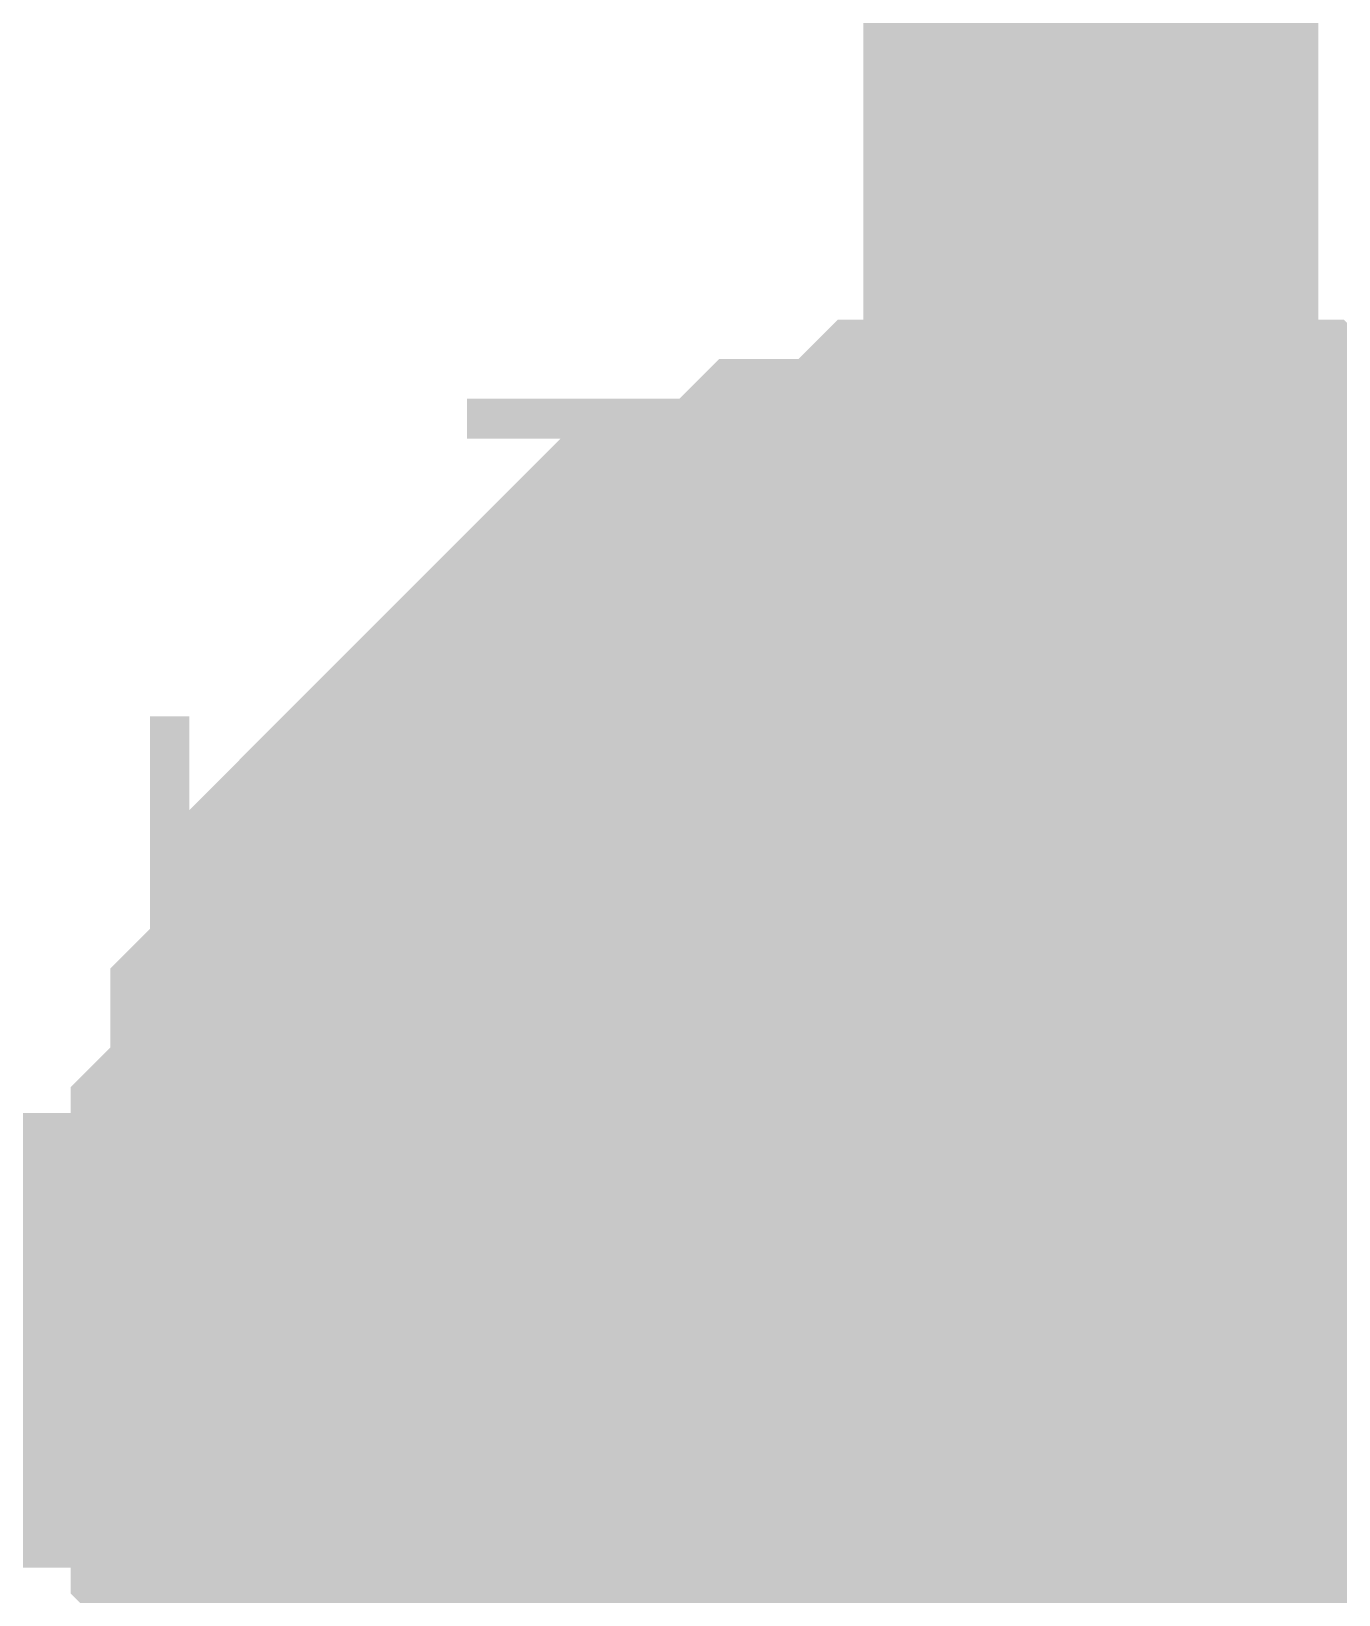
# Model space of a CAD drawing. Header units: inches. Extents: x 0 to 841, y 0 to 594.
# Drawn here: x 751.822 to 752.684, y 292.312 to 293.342 of the extents above; entities that cross this region are included whole.
import ezdxf

# ---------------------------------------------------------------- set-up
doc = ezdxf.new("R2010")
doc.units = ezdxf.units.IN
doc.layers.add('Sheet', color=255, linetype='Continuous')

msp = doc.modelspace()

# ---------------------------------------------------------------- linework, layer by layer
at = {"layer": 'Sheet'}
for points in [[(752.5204, 296.5819, 0.2997, 0.2997, 0), (752.5204, 292.4794, 0.2997, 0.2997, 0)], [(751.9978, 292.4794, 0.2997, 0.2997, 0), (751.9978, 292.5055, 0.2997, 0.2997, 0), (751.9978, 292.5317, 0.2997, 0.2997, 0), (751.9978, 292.5578, 0.2997, 0.2997, 0), (751.9978, 292.5839, 0.2997, 0.2997, 0), (752.024, 292.6101, 0.2997, 0.2997, 0), (752.024, 292.6362, 0.2997, 0.2997, 0), (752.024, 292.6623, 0.2997, 0.2997, 0), (752.0501, 292.6885, 0.2997, 0.2997, 0), (752.0501, 292.7146, 0.2997, 0.2997, 0), (752.0501, 292.7407, 0.2997, 0.2997, 0), (752.0762, 292.7407, 0.2997, 0.2997, 0), (752.0762, 292.7668, 0.2997, 0.2997, 0), (752.1023, 292.793, 0.2997, 0.2997, 0), (752.1285, 292.8191, 0.2997, 0.2997, 0), (752.1285, 292.8191, 0.2997, 0.2997, 0), (752.1546, 292.8452, 0.2997, 0.2997, 0), (752.1807, 292.8714, 0.2997, 0.2997, 0), (752.1807, 292.8714, 0.2997, 0.2997, 0), (752.2069, 292.8975, 0.2997, 0.2997, 0), (752.233, 292.9236, 0.2997, 0.2997, 0), (752.2591, 292.9236, 0.2997, 0.2997, 0), (752.2591, 292.9498, 0.2997, 0.2997, 0), (752.2853, 292.9498, 0.2997, 0.2997, 0), (752.3114, 292.9498, 0.2997, 0.2997, 0), (752.3375, 292.9759, 0.2997, 0.2997, 0), (752.3637, 292.9759, 0.2997, 0.2997, 0), (752.3898, 292.9759, 0.2997, 0.2997, 0), (752.4159, 293.002, 0.2997, 0.2997, 0), (752.4421, 293.002, 0.2997, 0.2997, 0), (752.4682, 293.002, 0.2997, 0.2997, 0), (752.4943, 293.002, 0.2997, 0.2997, 0), (752.5204, 293.002, 0.2997, 0.2997, 0)], [(751.9978, 292.4794, 0.2997, 0.2997, 0), (751.9978, 292.5055, 0.2997, 0.2997, 0), (751.9978, 292.5317, 0.2997, 0.2997, 0), (751.9978, 292.5578, 0.2997, 0.2997, 0), (751.9978, 292.5839, 0.2997, 0.2997, 0), (752.024, 292.6101, 0.2997, 0.2997, 0), (752.024, 292.6362, 0.2997, 0.2997, 0), (752.024, 292.6623, 0.2997, 0.2997, 0), (752.0501, 292.6885, 0.2997, 0.2997, 0), (752.0501, 292.7146, 0.2997, 0.2997, 0), (752.0501, 292.7407, 0.2997, 0.2997, 0), (752.0762, 292.7407, 0.2997, 0.2997, 0), (752.0762, 292.7668, 0.2997, 0.2997, 0), (752.1023, 292.793, 0.2997, 0.2997, 0), (752.1285, 292.8191, 0.2997, 0.2997, 0), (752.1285, 292.8191, 0.2997, 0.2997, 0), (752.1546, 292.8452, 0.2997, 0.2997, 0), (752.1807, 292.8714, 0.2997, 0.2997, 0), (752.1807, 292.8714, 0.2997, 0.2997, 0), (752.2069, 292.8975, 0.2997, 0.2997, 0), (752.233, 292.9236, 0.2997, 0.2997, 0), (752.2591, 292.9236, 0.2997, 0.2997, 0), (752.2591, 292.9498, 0.2997, 0.2997, 0), (752.2853, 292.9498, 0.2997, 0.2997, 0), (752.3114, 292.9498, 0.2997, 0.2997, 0), (752.3375, 292.9759, 0.2997, 0.2997, 0), (752.3637, 292.9759, 0.2997, 0.2997, 0), (752.3898, 292.9759, 0.2997, 0.2997, 0), (752.4159, 293.002, 0.2997, 0.2997, 0), (752.4421, 293.002, 0.2997, 0.2997, 0), (752.4682, 293.002, 0.2997, 0.2997, 0), (752.4943, 293.002, 0.2997, 0.2997, 0), (752.5204, 293.002, 0.2997, 0.2997, 0)], [(751.9978, 292.4794, 0.2997, 0.2997, 0), (751.9978, 292.5055, 0.2997, 0.2997, 0), (751.9978, 292.5317, 0.2997, 0.2997, 0), (751.9978, 292.5578, 0.2997, 0.2997, 0), (751.9978, 292.5839, 0.2997, 0.2997, 0), (752.024, 292.6101, 0.2997, 0.2997, 0), (752.024, 292.6362, 0.2997, 0.2997, 0), (752.024, 292.6623, 0.2997, 0.2997, 0), (752.0501, 292.6885, 0.2997, 0.2997, 0), (752.0501, 292.7146, 0.2997, 0.2997, 0), (752.0501, 292.7407, 0.2997, 0.2997, 0), (752.0762, 292.7407, 0.2997, 0.2997, 0), (752.0762, 292.7668, 0.2997, 0.2997, 0), (752.1023, 292.793, 0.2997, 0.2997, 0), (752.1285, 292.8191, 0.2997, 0.2997, 0), (752.1285, 292.8191, 0.2997, 0.2997, 0), (752.1546, 292.8452, 0.2997, 0.2997, 0), (752.1807, 292.8714, 0.2997, 0.2997, 0), (752.1807, 292.8714, 0.2997, 0.2997, 0), (752.2069, 292.8975, 0.2997, 0.2997, 0), (752.233, 292.9236, 0.2997, 0.2997, 0), (752.2591, 292.9236, 0.2997, 0.2997, 0), (752.2591, 292.9498, 0.2997, 0.2997, 0), (752.2853, 292.9498, 0.2997, 0.2997, 0), (752.3114, 292.9498, 0.2997, 0.2997, 0), (752.3375, 292.9759, 0.2997, 0.2997, 0), (752.3637, 292.9759, 0.2997, 0.2997, 0), (752.3898, 292.9759, 0.2997, 0.2997, 0), (752.4159, 293.002, 0.2997, 0.2997, 0), (752.4421, 293.002, 0.2997, 0.2997, 0), (752.4682, 293.002, 0.2997, 0.2997, 0), (752.4943, 293.002, 0.2997, 0.2997, 0), (752.5204, 293.002, 0.2997, 0.2997, 0)], [(751.9978, 292.4794, 0.2997, 0.2997, 0), (751.9978, 292.5055, 0.2997, 0.2997, 0), (751.9978, 292.5317, 0.2997, 0.2997, 0), (751.9978, 292.5578, 0.2997, 0.2997, 0), (751.9978, 292.5839, 0.2997, 0.2997, 0), (752.024, 292.6101, 0.2997, 0.2997, 0), (752.024, 292.6362, 0.2997, 0.2997, 0), (752.024, 292.6623, 0.2997, 0.2997, 0), (752.0501, 292.6885, 0.2997, 0.2997, 0), (752.0501, 292.7146, 0.2997, 0.2997, 0), (752.0501, 292.7407, 0.2997, 0.2997, 0), (752.0762, 292.7407, 0.2997, 0.2997, 0), (752.0762, 292.7668, 0.2997, 0.2997, 0), (752.1023, 292.793, 0.2997, 0.2997, 0), (752.1285, 292.8191, 0.2997, 0.2997, 0), (752.1285, 292.8191, 0.2997, 0.2997, 0), (752.1546, 292.8452, 0.2997, 0.2997, 0), (752.1807, 292.8714, 0.2997, 0.2997, 0), (752.1807, 292.8714, 0.2997, 0.2997, 0), (752.2069, 292.8975, 0.2997, 0.2997, 0), (752.233, 292.9236, 0.2997, 0.2997, 0), (752.2591, 292.9236, 0.2997, 0.2997, 0), (752.2591, 292.9498, 0.2997, 0.2997, 0), (752.2853, 292.9498, 0.2997, 0.2997, 0), (752.3114, 292.9498, 0.2997, 0.2997, 0), (752.3375, 292.9759, 0.2997, 0.2997, 0), (752.3637, 292.9759, 0.2997, 0.2997, 0), (752.3898, 292.9759, 0.2997, 0.2997, 0), (752.4159, 293.002, 0.2997, 0.2997, 0), (752.4421, 293.002, 0.2997, 0.2997, 0), (752.4682, 293.002, 0.2997, 0.2997, 0), (752.4943, 293.002, 0.2997, 0.2997, 0), (752.5204, 293.002, 0.2997, 0.2997, 0)], [(751.9978, 292.4794, 0.2997, 0.2997, 0), (751.9978, 292.5055, 0.2997, 0.2997, 0), (751.9978, 292.5317, 0.2997, 0.2997, 0), (751.9978, 292.5578, 0.2997, 0.2997, 0), (751.9978, 292.5839, 0.2997, 0.2997, 0), (752.024, 292.6101, 0.2997, 0.2997, 0), (752.024, 292.6362, 0.2997, 0.2997, 0), (752.024, 292.6623, 0.2997, 0.2997, 0), (752.0501, 292.6885, 0.2997, 0.2997, 0), (752.0501, 292.7146, 0.2997, 0.2997, 0), (752.0501, 292.7407, 0.2997, 0.2997, 0), (752.0762, 292.7407, 0.2997, 0.2997, 0), (752.0762, 292.7668, 0.2997, 0.2997, 0), (752.1023, 292.793, 0.2997, 0.2997, 0), (752.1285, 292.8191, 0.2997, 0.2997, 0), (752.1285, 292.8191, 0.2997, 0.2997, 0), (752.1546, 292.8452, 0.2997, 0.2997, 0), (752.1807, 292.8714, 0.2997, 0.2997, 0), (752.1807, 292.8714, 0.2997, 0.2997, 0), (752.2069, 292.8975, 0.2997, 0.2997, 0), (752.233, 292.9236, 0.2997, 0.2997, 0), (752.2591, 292.9236, 0.2997, 0.2997, 0), (752.2591, 292.9498, 0.2997, 0.2997, 0), (752.2853, 292.9498, 0.2997, 0.2997, 0), (752.3114, 292.9498, 0.2997, 0.2997, 0), (752.3375, 292.9759, 0.2997, 0.2997, 0), (752.3637, 292.9759, 0.2997, 0.2997, 0), (752.3898, 292.9759, 0.2997, 0.2997, 0), (752.4159, 293.002, 0.2997, 0.2997, 0), (752.4421, 293.002, 0.2997, 0.2997, 0), (752.4682, 293.002, 0.2997, 0.2997, 0), (752.4943, 293.002, 0.2997, 0.2997, 0), (752.5204, 293.002, 0.2997, 0.2997, 0)], [(751.9978, 292.4794, 0.2997, 0.2997, 0), (751.9978, 292.5055, 0.2997, 0.2997, 0), (751.9978, 292.5317, 0.2997, 0.2997, 0), (751.9978, 292.5578, 0.2997, 0.2997, 0), (751.9978, 292.5839, 0.2997, 0.2997, 0), (752.024, 292.6101, 0.2997, 0.2997, 0), (752.024, 292.6362, 0.2997, 0.2997, 0), (752.024, 292.6623, 0.2997, 0.2997, 0), (752.0501, 292.6885, 0.2997, 0.2997, 0), (752.0501, 292.7146, 0.2997, 0.2997, 0), (752.0501, 292.7407, 0.2997, 0.2997, 0), (752.0762, 292.7407, 0.2997, 0.2997, 0), (752.0762, 292.7668, 0.2997, 0.2997, 0), (752.1023, 292.793, 0.2997, 0.2997, 0), (752.1285, 292.8191, 0.2997, 0.2997, 0), (752.1285, 292.8191, 0.2997, 0.2997, 0), (752.1546, 292.8452, 0.2997, 0.2997, 0), (752.1807, 292.8714, 0.2997, 0.2997, 0), (752.1807, 292.8714, 0.2997, 0.2997, 0), (752.2069, 292.8975, 0.2997, 0.2997, 0), (752.233, 292.9236, 0.2997, 0.2997, 0), (752.2591, 292.9236, 0.2997, 0.2997, 0), (752.2591, 292.9498, 0.2997, 0.2997, 0), (752.2853, 292.9498, 0.2997, 0.2997, 0), (752.3114, 292.9498, 0.2997, 0.2997, 0), (752.3375, 292.9759, 0.2997, 0.2997, 0), (752.3637, 292.9759, 0.2997, 0.2997, 0), (752.3898, 292.9759, 0.2997, 0.2997, 0), (752.4159, 293.002, 0.2997, 0.2997, 0), (752.4421, 293.002, 0.2997, 0.2997, 0), (752.4682, 293.002, 0.2997, 0.2997, 0), (752.4943, 293.002, 0.2997, 0.2997, 0), (752.5204, 293.002, 0.2997, 0.2997, 0)], [(751.9978, 292.4794, 0.2997, 0.2997, 0), (751.9978, 292.5055, 0.2997, 0.2997, 0), (751.9978, 292.5317, 0.2997, 0.2997, 0), (751.9978, 292.5578, 0.2997, 0.2997, 0), (751.9978, 292.5839, 0.2997, 0.2997, 0), (752.024, 292.6101, 0.2997, 0.2997, 0), (752.024, 292.6362, 0.2997, 0.2997, 0), (752.024, 292.6623, 0.2997, 0.2997, 0), (752.0501, 292.6885, 0.2997, 0.2997, 0), (752.0501, 292.7146, 0.2997, 0.2997, 0), (752.0501, 292.7407, 0.2997, 0.2997, 0), (752.0762, 292.7407, 0.2997, 0.2997, 0), (752.0762, 292.7668, 0.2997, 0.2997, 0), (752.1023, 292.793, 0.2997, 0.2997, 0), (752.1285, 292.8191, 0.2997, 0.2997, 0), (752.1285, 292.8191, 0.2997, 0.2997, 0), (752.1546, 292.8452, 0.2997, 0.2997, 0), (752.1807, 292.8714, 0.2997, 0.2997, 0), (752.1807, 292.8714, 0.2997, 0.2997, 0), (752.2069, 292.8975, 0.2997, 0.2997, 0), (752.233, 292.9236, 0.2997, 0.2997, 0), (752.2591, 292.9236, 0.2997, 0.2997, 0), (752.2591, 292.9498, 0.2997, 0.2997, 0), (752.2853, 292.9498, 0.2997, 0.2997, 0), (752.3114, 292.9498, 0.2997, 0.2997, 0), (752.3375, 292.9759, 0.2997, 0.2997, 0), (752.3637, 292.9759, 0.2997, 0.2997, 0), (752.3898, 292.9759, 0.2997, 0.2997, 0), (752.4159, 293.002, 0.2997, 0.2997, 0), (752.4421, 293.002, 0.2997, 0.2997, 0), (752.4682, 293.002, 0.2997, 0.2997, 0), (752.4943, 293.002, 0.2997, 0.2997, 0), (752.5204, 293.002, 0.2997, 0.2997, 0)], [(752.5204, 293.002, 0.2997, 0.2997, 0), (752.5204, 293.002, 0.2997, 0.2997, 0)], [(752.5204, 293.002, 0.2997, 0.2997, 0), (752.5466, 293.002, 0.2997, 0.2997, 0), (752.5727, 293.002, 0.2997, 0.2997, 0), (752.5988, 293.002, 0.2997, 0.2997, 0), (752.625, 293.002, 0.2997, 0.2997, 0), (752.6511, 292.9759, 0.2997, 0.2997, 0), (752.6511, 292.9759, 0.2997, 0.2997, 0), (752.6772, 292.9759, 0.2997, 0.2997, 0), (752.7034, 292.9498, 0.2997, 0.2997, 0), (752.7295, 292.9498, 0.2997, 0.2997, 0), (752.7556, 292.9498, 0.2997, 0.2997, 0), (752.7818, 292.9236, 0.2997, 0.2997, 0), (752.7818, 292.9236, 0.2997, 0.2997, 0), (752.8079, 292.8975, 0.2997, 0.2997, 0), (752.834, 292.8714, 0.2997, 0.2997, 0)], [(752.5204, 293.002, 0.2997, 0.2997, 0), (752.5204, 293.002, 0.2997, 0.2997, 0)], [(752.5204, 293.002, 0.2997, 0.2997, 0), (752.5466, 293.002, 0.2997, 0.2997, 0), (752.5727, 293.002, 0.2997, 0.2997, 0), (752.5988, 293.002, 0.2997, 0.2997, 0), (752.625, 293.002, 0.2997, 0.2997, 0), (752.6511, 292.9759, 0.2997, 0.2997, 0), (752.6511, 292.9759, 0.2997, 0.2997, 0), (752.6772, 292.9759, 0.2997, 0.2997, 0), (752.7034, 292.9498, 0.2997, 0.2997, 0), (752.7295, 292.9498, 0.2997, 0.2997, 0), (752.7556, 292.9498, 0.2997, 0.2997, 0), (752.7818, 292.9236, 0.2997, 0.2997, 0), (752.7818, 292.9236, 0.2997, 0.2997, 0), (752.8079, 292.8975, 0.2997, 0.2997, 0), (752.834, 292.8714, 0.2997, 0.2997, 0)], [(752.5204, 293.002, 0.2997, 0.2997, 0), (752.5204, 293.002, 0.2997, 0.2997, 0)], [(752.5204, 293.002, 0.2997, 0.2997, 0), (752.5466, 293.002, 0.2997, 0.2997, 0), (752.5727, 293.002, 0.2997, 0.2997, 0), (752.5988, 293.002, 0.2997, 0.2997, 0), (752.625, 293.002, 0.2997, 0.2997, 0), (752.6511, 292.9759, 0.2997, 0.2997, 0), (752.6511, 292.9759, 0.2997, 0.2997, 0), (752.6772, 292.9759, 0.2997, 0.2997, 0), (752.7034, 292.9498, 0.2997, 0.2997, 0), (752.7295, 292.9498, 0.2997, 0.2997, 0), (752.7556, 292.9498, 0.2997, 0.2997, 0), (752.7818, 292.9236, 0.2997, 0.2997, 0), (752.7818, 292.9236, 0.2997, 0.2997, 0), (752.8079, 292.8975, 0.2997, 0.2997, 0), (752.834, 292.8714, 0.2997, 0.2997, 0)], [(752.5204, 293.002, 0.2997, 0.2997, 0), (752.5204, 293.002, 0.2997, 0.2997, 0)], [(752.5204, 293.002, 0.2997, 0.2997, 0), (752.5466, 293.002, 0.2997, 0.2997, 0), (752.5727, 293.002, 0.2997, 0.2997, 0), (752.5988, 293.002, 0.2997, 0.2997, 0), (752.625, 293.002, 0.2997, 0.2997, 0), (752.6511, 292.9759, 0.2997, 0.2997, 0), (752.6511, 292.9759, 0.2997, 0.2997, 0), (752.6772, 292.9759, 0.2997, 0.2997, 0), (752.7034, 292.9498, 0.2997, 0.2997, 0), (752.7295, 292.9498, 0.2997, 0.2997, 0), (752.7556, 292.9498, 0.2997, 0.2997, 0), (752.7818, 292.9236, 0.2997, 0.2997, 0), (752.7818, 292.9236, 0.2997, 0.2997, 0), (752.8079, 292.8975, 0.2997, 0.2997, 0), (752.834, 292.8714, 0.2997, 0.2997, 0)], [(752.5204, 293.002, 0.2997, 0.2997, 0), (752.5204, 293.002, 0.2997, 0.2997, 0)], [(752.5204, 293.002, 0.2997, 0.2997, 0), (752.5466, 293.002, 0.2997, 0.2997, 0), (752.5727, 293.002, 0.2997, 0.2997, 0), (752.5988, 293.002, 0.2997, 0.2997, 0), (752.625, 293.002, 0.2997, 0.2997, 0), (752.6511, 292.9759, 0.2997, 0.2997, 0), (752.6511, 292.9759, 0.2997, 0.2997, 0), (752.6772, 292.9759, 0.2997, 0.2997, 0), (752.7034, 292.9498, 0.2997, 0.2997, 0), (752.7295, 292.9498, 0.2997, 0.2997, 0), (752.7556, 292.9498, 0.2997, 0.2997, 0), (752.7818, 292.9236, 0.2997, 0.2997, 0), (752.7818, 292.9236, 0.2997, 0.2997, 0), (752.8079, 292.8975, 0.2997, 0.2997, 0), (752.834, 292.8714, 0.2997, 0.2997, 0)], [(752.5204, 293.002, 0.2997, 0.2997, 0), (752.5204, 293.002, 0.2997, 0.2997, 0)], [(752.5204, 293.002, 0.2997, 0.2997, 0), (752.5466, 293.002, 0.2997, 0.2997, 0), (752.5727, 293.002, 0.2997, 0.2997, 0), (752.5988, 293.002, 0.2997, 0.2997, 0), (752.625, 293.002, 0.2997, 0.2997, 0), (752.6511, 292.9759, 0.2997, 0.2997, 0), (752.6511, 292.9759, 0.2997, 0.2997, 0), (752.6772, 292.9759, 0.2997, 0.2997, 0), (752.7034, 292.9498, 0.2997, 0.2997, 0), (752.7295, 292.9498, 0.2997, 0.2997, 0), (752.7556, 292.9498, 0.2997, 0.2997, 0), (752.7818, 292.9236, 0.2997, 0.2997, 0), (752.7818, 292.9236, 0.2997, 0.2997, 0), (752.8079, 292.8975, 0.2997, 0.2997, 0), (752.834, 292.8714, 0.2997, 0.2997, 0)], [(752.5204, 293.002, 0.2997, 0.2997, 0), (752.5204, 293.002, 0.2997, 0.2997, 0)], [(752.5204, 293.002, 0.2997, 0.2997, 0), (752.5466, 293.002, 0.2997, 0.2997, 0), (752.5727, 293.002, 0.2997, 0.2997, 0), (752.5988, 293.002, 0.2997, 0.2997, 0), (752.625, 293.002, 0.2997, 0.2997, 0), (752.6511, 292.9759, 0.2997, 0.2997, 0), (752.6511, 292.9759, 0.2997, 0.2997, 0), (752.6772, 292.9759, 0.2997, 0.2997, 0), (752.7034, 292.9498, 0.2997, 0.2997, 0), (752.7295, 292.9498, 0.2997, 0.2997, 0), (752.7556, 292.9498, 0.2997, 0.2997, 0), (752.7818, 292.9236, 0.2997, 0.2997, 0), (752.7818, 292.9236, 0.2997, 0.2997, 0), (752.8079, 292.8975, 0.2997, 0.2997, 0), (752.834, 292.8714, 0.2997, 0.2997, 0)], [(751.9978, 292.4794, 0.0991, 0.0991, 0), (751.9978, 292.5055, 0.0991, 0.0991, 0), (751.9978, 292.5317, 0.0991, 0.0991, 0), (751.9978, 292.5578, 0.0991, 0.0991, 0), (751.9978, 292.5839, 0.0991, 0.0991, 0), (752.024, 292.6101, 0.0991, 0.0991, 0), (752.024, 292.6362, 0.0991, 0.0991, 0), (752.024, 292.6623, 0.0991, 0.0991, 0), (752.0501, 292.6885, 0.0991, 0.0991, 0), (752.0501, 292.7146, 0.0991, 0.0991, 0), (752.0501, 292.7407, 0.0991, 0.0991, 0), (752.0762, 292.7407, 0.0991, 0.0991, 0), (752.0762, 292.7668, 0.0991, 0.0991, 0), (752.1023, 292.793, 0.0991, 0.0991, 0), (752.1285, 292.8191, 0.0991, 0.0991, 0), (752.1285, 292.8191, 0.0991, 0.0991, 0), (752.1546, 292.8452, 0.0991, 0.0991, 0), (752.1807, 292.8714, 0.0991, 0.0991, 0), (752.1807, 292.8714, 0.0991, 0.0991, 0), (752.2069, 292.8975, 0.0991, 0.0991, 0), (752.233, 292.9236, 0.0991, 0.0991, 0), (752.2591, 292.9236, 0.0991, 0.0991, 0), (752.2591, 292.9498, 0.0991, 0.0991, 0), (752.2853, 292.9498, 0.0991, 0.0991, 0), (752.3114, 292.9498, 0.0991, 0.0991, 0), (752.3375, 292.9759, 0.0991, 0.0991, 0), (752.3637, 292.9759, 0.0991, 0.0991, 0), (752.3898, 292.9759, 0.0991, 0.0991, 0), (752.4159, 293.002, 0.0991, 0.0991, 0), (752.4421, 293.002, 0.0991, 0.0991, 0), (752.4682, 293.002, 0.0991, 0.0991, 0), (752.4943, 293.002, 0.0991, 0.0991, 0), (752.5204, 293.002, 0.0991, 0.0991, 0)], [(751.9978, 292.4794, 0.0991, 0.0991, 0), (751.9978, 292.5055, 0.0991, 0.0991, 0), (751.9978, 292.5317, 0.0991, 0.0991, 0), (751.9978, 292.5578, 0.0991, 0.0991, 0), (751.9978, 292.5839, 0.0991, 0.0991, 0), (752.024, 292.6101, 0.0991, 0.0991, 0), (752.024, 292.6362, 0.0991, 0.0991, 0), (752.024, 292.6623, 0.0991, 0.0991, 0), (752.0501, 292.6885, 0.0991, 0.0991, 0), (752.0501, 292.7146, 0.0991, 0.0991, 0), (752.0501, 292.7407, 0.0991, 0.0991, 0), (752.0762, 292.7407, 0.0991, 0.0991, 0), (752.0762, 292.7668, 0.0991, 0.0991, 0), (752.1023, 292.793, 0.0991, 0.0991, 0), (752.1285, 292.8191, 0.0991, 0.0991, 0), (752.1285, 292.8191, 0.0991, 0.0991, 0), (752.1546, 292.8452, 0.0991, 0.0991, 0), (752.1807, 292.8714, 0.0991, 0.0991, 0), (752.1807, 292.8714, 0.0991, 0.0991, 0), (752.2069, 292.8975, 0.0991, 0.0991, 0), (752.233, 292.9236, 0.0991, 0.0991, 0), (752.2591, 292.9236, 0.0991, 0.0991, 0), (752.2591, 292.9498, 0.0991, 0.0991, 0), (752.2853, 292.9498, 0.0991, 0.0991, 0), (752.3114, 292.9498, 0.0991, 0.0991, 0), (752.3375, 292.9759, 0.0991, 0.0991, 0), (752.3637, 292.9759, 0.0991, 0.0991, 0), (752.3898, 292.9759, 0.0991, 0.0991, 0), (752.4159, 293.002, 0.0991, 0.0991, 0), (752.4421, 293.002, 0.0991, 0.0991, 0), (752.4682, 293.002, 0.0991, 0.0991, 0), (752.4943, 293.002, 0.0991, 0.0991, 0), (752.5204, 293.002, 0.0991, 0.0991, 0)], [(751.9978, 292.4794, 0.0991, 0.0991, 0), (751.9978, 292.5055, 0.0991, 0.0991, 0), (751.9978, 292.5317, 0.0991, 0.0991, 0), (751.9978, 292.5578, 0.0991, 0.0991, 0), (751.9978, 292.5839, 0.0991, 0.0991, 0), (752.024, 292.6101, 0.0991, 0.0991, 0), (752.024, 292.6362, 0.0991, 0.0991, 0), (752.024, 292.6623, 0.0991, 0.0991, 0), (752.0501, 292.6885, 0.0991, 0.0991, 0), (752.0501, 292.7146, 0.0991, 0.0991, 0), (752.0501, 292.7407, 0.0991, 0.0991, 0), (752.0762, 292.7407, 0.0991, 0.0991, 0), (752.0762, 292.7668, 0.0991, 0.0991, 0), (752.1023, 292.793, 0.0991, 0.0991, 0), (752.1285, 292.8191, 0.0991, 0.0991, 0), (752.1285, 292.8191, 0.0991, 0.0991, 0), (752.1546, 292.8452, 0.0991, 0.0991, 0), (752.1807, 292.8714, 0.0991, 0.0991, 0), (752.1807, 292.8714, 0.0991, 0.0991, 0), (752.2069, 292.8975, 0.0991, 0.0991, 0), (752.233, 292.9236, 0.0991, 0.0991, 0), (752.2591, 292.9236, 0.0991, 0.0991, 0), (752.2591, 292.9498, 0.0991, 0.0991, 0), (752.2853, 292.9498, 0.0991, 0.0991, 0), (752.3114, 292.9498, 0.0991, 0.0991, 0), (752.3375, 292.9759, 0.0991, 0.0991, 0), (752.3637, 292.9759, 0.0991, 0.0991, 0), (752.3898, 292.9759, 0.0991, 0.0991, 0), (752.4159, 293.002, 0.0991, 0.0991, 0), (752.4421, 293.002, 0.0991, 0.0991, 0), (752.4682, 293.002, 0.0991, 0.0991, 0), (752.4943, 293.002, 0.0991, 0.0991, 0), (752.5204, 293.002, 0.0991, 0.0991, 0)], [(751.9978, 292.4794, 0.0991, 0.0991, 0), (751.9978, 292.5055, 0.0991, 0.0991, 0), (751.9978, 292.5317, 0.0991, 0.0991, 0), (751.9978, 292.5578, 0.0991, 0.0991, 0), (751.9978, 292.5839, 0.0991, 0.0991, 0), (752.024, 292.6101, 0.0991, 0.0991, 0), (752.024, 292.6362, 0.0991, 0.0991, 0), (752.024, 292.6623, 0.0991, 0.0991, 0), (752.0501, 292.6885, 0.0991, 0.0991, 0), (752.0501, 292.7146, 0.0991, 0.0991, 0), (752.0501, 292.7407, 0.0991, 0.0991, 0), (752.0762, 292.7407, 0.0991, 0.0991, 0), (752.0762, 292.7668, 0.0991, 0.0991, 0), (752.1023, 292.793, 0.0991, 0.0991, 0), (752.1285, 292.8191, 0.0991, 0.0991, 0), (752.1285, 292.8191, 0.0991, 0.0991, 0), (752.1546, 292.8452, 0.0991, 0.0991, 0), (752.1807, 292.8714, 0.0991, 0.0991, 0), (752.1807, 292.8714, 0.0991, 0.0991, 0), (752.2069, 292.8975, 0.0991, 0.0991, 0), (752.233, 292.9236, 0.0991, 0.0991, 0), (752.2591, 292.9236, 0.0991, 0.0991, 0), (752.2591, 292.9498, 0.0991, 0.0991, 0), (752.2853, 292.9498, 0.0991, 0.0991, 0), (752.3114, 292.9498, 0.0991, 0.0991, 0), (752.3375, 292.9759, 0.0991, 0.0991, 0), (752.3637, 292.9759, 0.0991, 0.0991, 0), (752.3898, 292.9759, 0.0991, 0.0991, 0), (752.4159, 293.002, 0.0991, 0.0991, 0), (752.4421, 293.002, 0.0991, 0.0991, 0), (752.4682, 293.002, 0.0991, 0.0991, 0), (752.4943, 293.002, 0.0991, 0.0991, 0), (752.5204, 293.002, 0.0991, 0.0991, 0)], [(751.9978, 292.4794, 0.0991, 0.0991, 0), (751.9978, 292.5055, 0.0991, 0.0991, 0), (751.9978, 292.5317, 0.0991, 0.0991, 0), (751.9978, 292.5578, 0.0991, 0.0991, 0), (751.9978, 292.5839, 0.0991, 0.0991, 0), (752.024, 292.6101, 0.0991, 0.0991, 0), (752.024, 292.6362, 0.0991, 0.0991, 0), (752.024, 292.6623, 0.0991, 0.0991, 0), (752.0501, 292.6885, 0.0991, 0.0991, 0), (752.0501, 292.7146, 0.0991, 0.0991, 0), (752.0501, 292.7407, 0.0991, 0.0991, 0), (752.0762, 292.7407, 0.0991, 0.0991, 0), (752.0762, 292.7668, 0.0991, 0.0991, 0), (752.1023, 292.793, 0.0991, 0.0991, 0), (752.1285, 292.8191, 0.0991, 0.0991, 0), (752.1285, 292.8191, 0.0991, 0.0991, 0), (752.1546, 292.8452, 0.0991, 0.0991, 0), (752.1807, 292.8714, 0.0991, 0.0991, 0), (752.1807, 292.8714, 0.0991, 0.0991, 0), (752.2069, 292.8975, 0.0991, 0.0991, 0), (752.233, 292.9236, 0.0991, 0.0991, 0), (752.2591, 292.9236, 0.0991, 0.0991, 0), (752.2591, 292.9498, 0.0991, 0.0991, 0), (752.2853, 292.9498, 0.0991, 0.0991, 0), (752.3114, 292.9498, 0.0991, 0.0991, 0), (752.3375, 292.9759, 0.0991, 0.0991, 0), (752.3637, 292.9759, 0.0991, 0.0991, 0), (752.3898, 292.9759, 0.0991, 0.0991, 0), (752.4159, 293.002, 0.0991, 0.0991, 0), (752.4421, 293.002, 0.0991, 0.0991, 0), (752.4682, 293.002, 0.0991, 0.0991, 0), (752.4943, 293.002, 0.0991, 0.0991, 0), (752.5204, 293.002, 0.0991, 0.0991, 0)], [(751.9978, 292.4794, 0.0991, 0.0991, 0), (751.9978, 292.5055, 0.0991, 0.0991, 0), (751.9978, 292.5317, 0.0991, 0.0991, 0), (751.9978, 292.5578, 0.0991, 0.0991, 0), (751.9978, 292.5839, 0.0991, 0.0991, 0), (752.024, 292.6101, 0.0991, 0.0991, 0), (752.024, 292.6362, 0.0991, 0.0991, 0), (752.024, 292.6623, 0.0991, 0.0991, 0), (752.0501, 292.6885, 0.0991, 0.0991, 0), (752.0501, 292.7146, 0.0991, 0.0991, 0), (752.0501, 292.7407, 0.0991, 0.0991, 0), (752.0762, 292.7407, 0.0991, 0.0991, 0), (752.0762, 292.7668, 0.0991, 0.0991, 0), (752.1023, 292.793, 0.0991, 0.0991, 0), (752.1285, 292.8191, 0.0991, 0.0991, 0), (752.1285, 292.8191, 0.0991, 0.0991, 0), (752.1546, 292.8452, 0.0991, 0.0991, 0), (752.1807, 292.8714, 0.0991, 0.0991, 0), (752.1807, 292.8714, 0.0991, 0.0991, 0), (752.2069, 292.8975, 0.0991, 0.0991, 0), (752.233, 292.9236, 0.0991, 0.0991, 0), (752.2591, 292.9236, 0.0991, 0.0991, 0), (752.2591, 292.9498, 0.0991, 0.0991, 0), (752.2853, 292.9498, 0.0991, 0.0991, 0), (752.3114, 292.9498, 0.0991, 0.0991, 0), (752.3375, 292.9759, 0.0991, 0.0991, 0), (752.3637, 292.9759, 0.0991, 0.0991, 0), (752.3898, 292.9759, 0.0991, 0.0991, 0), (752.4159, 293.002, 0.0991, 0.0991, 0), (752.4421, 293.002, 0.0991, 0.0991, 0), (752.4682, 293.002, 0.0991, 0.0991, 0), (752.4943, 293.002, 0.0991, 0.0991, 0), (752.5204, 293.002, 0.0991, 0.0991, 0)], [(751.9978, 292.4794, 0.0991, 0.0991, 0), (751.9978, 292.5055, 0.0991, 0.0991, 0), (751.9978, 292.5317, 0.0991, 0.0991, 0), (751.9978, 292.5578, 0.0991, 0.0991, 0), (751.9978, 292.5839, 0.0991, 0.0991, 0), (752.024, 292.6101, 0.0991, 0.0991, 0), (752.024, 292.6362, 0.0991, 0.0991, 0), (752.024, 292.6623, 0.0991, 0.0991, 0), (752.0501, 292.6885, 0.0991, 0.0991, 0), (752.0501, 292.7146, 0.0991, 0.0991, 0), (752.0501, 292.7407, 0.0991, 0.0991, 0), (752.0762, 292.7407, 0.0991, 0.0991, 0), (752.0762, 292.7668, 0.0991, 0.0991, 0), (752.1023, 292.793, 0.0991, 0.0991, 0), (752.1285, 292.8191, 0.0991, 0.0991, 0), (752.1285, 292.8191, 0.0991, 0.0991, 0), (752.1546, 292.8452, 0.0991, 0.0991, 0), (752.1807, 292.8714, 0.0991, 0.0991, 0), (752.1807, 292.8714, 0.0991, 0.0991, 0), (752.2069, 292.8975, 0.0991, 0.0991, 0), (752.233, 292.9236, 0.0991, 0.0991, 0), (752.2591, 292.9236, 0.0991, 0.0991, 0), (752.2591, 292.9498, 0.0991, 0.0991, 0), (752.2853, 292.9498, 0.0991, 0.0991, 0), (752.3114, 292.9498, 0.0991, 0.0991, 0), (752.3375, 292.9759, 0.0991, 0.0991, 0), (752.3637, 292.9759, 0.0991, 0.0991, 0), (752.3898, 292.9759, 0.0991, 0.0991, 0), (752.4159, 293.002, 0.0991, 0.0991, 0), (752.4421, 293.002, 0.0991, 0.0991, 0), (752.4682, 293.002, 0.0991, 0.0991, 0), (752.4943, 293.002, 0.0991, 0.0991, 0), (752.5204, 293.002, 0.0991, 0.0991, 0)], [(752.5204, 293.002, 0.0991, 0.0991, 0), (752.5204, 293.002, 0.0991, 0.0991, 0)], [(752.5204, 293.002, 0.0991, 0.0991, 0), (752.5466, 293.002, 0.0991, 0.0991, 0), (752.5727, 293.002, 0.0991, 0.0991, 0), (752.5988, 293.002, 0.0991, 0.0991, 0), (752.625, 293.002, 0.0991, 0.0991, 0), (752.6511, 292.9759, 0.0991, 0.0991, 0), (752.6511, 292.9759, 0.0991, 0.0991, 0), (752.6772, 292.9759, 0.0991, 0.0991, 0), (752.7034, 292.9498, 0.0991, 0.0991, 0), (752.7295, 292.9498, 0.0991, 0.0991, 0), (752.7556, 292.9498, 0.0991, 0.0991, 0)], [(752.5204, 293.002, 0.0991, 0.0991, 0), (752.5204, 293.002, 0.0991, 0.0991, 0)], [(752.5204, 293.002, 0.0991, 0.0991, 0), (752.5466, 293.002, 0.0991, 0.0991, 0), (752.5727, 293.002, 0.0991, 0.0991, 0), (752.5988, 293.002, 0.0991, 0.0991, 0), (752.625, 293.002, 0.0991, 0.0991, 0), (752.6511, 292.9759, 0.0991, 0.0991, 0), (752.6511, 292.9759, 0.0991, 0.0991, 0), (752.6772, 292.9759, 0.0991, 0.0991, 0), (752.7034, 292.9498, 0.0991, 0.0991, 0), (752.7295, 292.9498, 0.0991, 0.0991, 0), (752.7556, 292.9498, 0.0991, 0.0991, 0)], [(752.5204, 293.002, 0.0991, 0.0991, 0), (752.5204, 293.002, 0.0991, 0.0991, 0)], [(752.5204, 293.002, 0.0991, 0.0991, 0), (752.5466, 293.002, 0.0991, 0.0991, 0), (752.5727, 293.002, 0.0991, 0.0991, 0), (752.5988, 293.002, 0.0991, 0.0991, 0), (752.625, 293.002, 0.0991, 0.0991, 0), (752.6511, 292.9759, 0.0991, 0.0991, 0), (752.6511, 292.9759, 0.0991, 0.0991, 0), (752.6772, 292.9759, 0.0991, 0.0991, 0), (752.7034, 292.9498, 0.0991, 0.0991, 0), (752.7295, 292.9498, 0.0991, 0.0991, 0), (752.7556, 292.9498, 0.0991, 0.0991, 0)], [(752.5204, 293.002, 0.0991, 0.0991, 0), (752.5204, 293.002, 0.0991, 0.0991, 0)], [(752.5204, 293.002, 0.0991, 0.0991, 0), (752.5466, 293.002, 0.0991, 0.0991, 0), (752.5727, 293.002, 0.0991, 0.0991, 0), (752.5988, 293.002, 0.0991, 0.0991, 0), (752.625, 293.002, 0.0991, 0.0991, 0), (752.6511, 292.9759, 0.0991, 0.0991, 0), (752.6511, 292.9759, 0.0991, 0.0991, 0), (752.6772, 292.9759, 0.0991, 0.0991, 0), (752.7034, 292.9498, 0.0991, 0.0991, 0), (752.7295, 292.9498, 0.0991, 0.0991, 0), (752.7556, 292.9498, 0.0991, 0.0991, 0)], [(752.5204, 293.002, 0.0991, 0.0991, 0), (752.5204, 293.002, 0.0991, 0.0991, 0)], [(752.5204, 293.002, 0.0991, 0.0991, 0), (752.5466, 293.002, 0.0991, 0.0991, 0), (752.5727, 293.002, 0.0991, 0.0991, 0), (752.5988, 293.002, 0.0991, 0.0991, 0), (752.625, 293.002, 0.0991, 0.0991, 0), (752.6511, 292.9759, 0.0991, 0.0991, 0), (752.6511, 292.9759, 0.0991, 0.0991, 0), (752.6772, 292.9759, 0.0991, 0.0991, 0), (752.7034, 292.9498, 0.0991, 0.0991, 0), (752.7295, 292.9498, 0.0991, 0.0991, 0), (752.7556, 292.9498, 0.0991, 0.0991, 0)], [(752.5204, 293.002, 0.0991, 0.0991, 0), (752.5204, 293.002, 0.0991, 0.0991, 0)], [(752.5204, 293.002, 0.0991, 0.0991, 0), (752.5466, 293.002, 0.0991, 0.0991, 0), (752.5727, 293.002, 0.0991, 0.0991, 0), (752.5988, 293.002, 0.0991, 0.0991, 0), (752.625, 293.002, 0.0991, 0.0991, 0), (752.6511, 292.9759, 0.0991, 0.0991, 0), (752.6511, 292.9759, 0.0991, 0.0991, 0), (752.6772, 292.9759, 0.0991, 0.0991, 0), (752.7034, 292.9498, 0.0991, 0.0991, 0), (752.7295, 292.9498, 0.0991, 0.0991, 0), (752.7556, 292.9498, 0.0991, 0.0991, 0)], [(752.5204, 293.002, 0.0991, 0.0991, 0), (752.5204, 293.002, 0.0991, 0.0991, 0)], [(752.5204, 293.002, 0.0991, 0.0991, 0), (752.5466, 293.002, 0.0991, 0.0991, 0), (752.5727, 293.002, 0.0991, 0.0991, 0), (752.5988, 293.002, 0.0991, 0.0991, 0), (752.625, 293.002, 0.0991, 0.0991, 0), (752.6511, 292.9759, 0.0991, 0.0991, 0), (752.6511, 292.9759, 0.0991, 0.0991, 0), (752.6772, 292.9759, 0.0991, 0.0991, 0), (752.7034, 292.9498, 0.0991, 0.0991, 0), (752.7295, 292.9498, 0.0991, 0.0991, 0), (752.7556, 292.9498, 0.0991, 0.0991, 0)], [(752.5204, 292.4794, 0.2997, 0.2997, 0), (740.0037, 292.4794, 0.2997, 0.2997, 0), (735.0127, 292.4794, 0.2997, 0.2997, 0)], [(752.1285, 292.1397, 0.2997, 0.2997, 0), (752.1285, 292.1658, 0.2997, 0.2997, 0), (752.1023, 292.192, 0.2997, 0.2997, 0), (752.0762, 292.2181, 0.2997, 0.2997, 0), (752.0762, 292.2181, 0.2997, 0.2997, 0), (752.0501, 292.2442, 0.2997, 0.2997, 0), (752.0501, 292.2704, 0.2997, 0.2997, 0), (752.0501, 292.2965, 0.2997, 0.2997, 0), (752.024, 292.3226, 0.2997, 0.2997, 0), (752.024, 292.3488, 0.2997, 0.2997, 0), (752.024, 292.3488, 0.2997, 0.2997, 0), (751.9978, 292.3749, 0.2997, 0.2997, 0), (751.9978, 292.401, 0.2997, 0.2997, 0), (751.9978, 292.4272, 0.2997, 0.2997, 0), (751.9978, 292.4533, 0.2997, 0.2997, 0), (751.9978, 292.4794, 0.2997, 0.2997, 0)], [(751.9978, 292.4794, 0.2997, 0.2997, 0), (751.9978, 292.4794, 0.2997, 0.2997, 0)], [(752.1285, 292.1397, 0.2997, 0.2997, 0), (752.1285, 292.1658, 0.2997, 0.2997, 0), (752.1023, 292.192, 0.2997, 0.2997, 0), (752.0762, 292.2181, 0.2997, 0.2997, 0), (752.0762, 292.2181, 0.2997, 0.2997, 0), (752.0501, 292.2442, 0.2997, 0.2997, 0), (752.0501, 292.2704, 0.2997, 0.2997, 0), (752.0501, 292.2965, 0.2997, 0.2997, 0), (752.024, 292.3226, 0.2997, 0.2997, 0), (752.024, 292.3488, 0.2997, 0.2997, 0), (752.024, 292.3488, 0.2997, 0.2997, 0), (751.9978, 292.3749, 0.2997, 0.2997, 0), (751.9978, 292.401, 0.2997, 0.2997, 0), (751.9978, 292.4272, 0.2997, 0.2997, 0), (751.9978, 292.4533, 0.2997, 0.2997, 0), (751.9978, 292.4794, 0.2997, 0.2997, 0)], [(751.9978, 292.4794, 0.2997, 0.2997, 0), (751.9978, 292.4794, 0.2997, 0.2997, 0)], [(752.1285, 292.1397, 0.2997, 0.2997, 0), (752.1285, 292.1658, 0.2997, 0.2997, 0), (752.1023, 292.192, 0.2997, 0.2997, 0), (752.0762, 292.2181, 0.2997, 0.2997, 0), (752.0762, 292.2181, 0.2997, 0.2997, 0), (752.0501, 292.2442, 0.2997, 0.2997, 0), (752.0501, 292.2704, 0.2997, 0.2997, 0), (752.0501, 292.2965, 0.2997, 0.2997, 0), (752.024, 292.3226, 0.2997, 0.2997, 0), (752.024, 292.3488, 0.2997, 0.2997, 0), (752.024, 292.3488, 0.2997, 0.2997, 0), (751.9978, 292.3749, 0.2997, 0.2997, 0), (751.9978, 292.401, 0.2997, 0.2997, 0), (751.9978, 292.4272, 0.2997, 0.2997, 0), (751.9978, 292.4533, 0.2997, 0.2997, 0), (751.9978, 292.4794, 0.2997, 0.2997, 0)], [(751.9978, 292.4794, 0.2997, 0.2997, 0), (751.9978, 292.4794, 0.2997, 0.2997, 0)], [(752.1285, 292.1397, 0.2997, 0.2997, 0), (752.1285, 292.1658, 0.2997, 0.2997, 0), (752.1023, 292.192, 0.2997, 0.2997, 0), (752.0762, 292.2181, 0.2997, 0.2997, 0), (752.0762, 292.2181, 0.2997, 0.2997, 0), (752.0501, 292.2442, 0.2997, 0.2997, 0), (752.0501, 292.2704, 0.2997, 0.2997, 0), (752.0501, 292.2965, 0.2997, 0.2997, 0), (752.024, 292.3226, 0.2997, 0.2997, 0), (752.024, 292.3488, 0.2997, 0.2997, 0), (752.024, 292.3488, 0.2997, 0.2997, 0), (751.9978, 292.3749, 0.2997, 0.2997, 0), (751.9978, 292.401, 0.2997, 0.2997, 0), (751.9978, 292.4272, 0.2997, 0.2997, 0), (751.9978, 292.4533, 0.2997, 0.2997, 0), (751.9978, 292.4794, 0.2997, 0.2997, 0)], [(751.9978, 292.4794, 0.2997, 0.2997, 0), (751.9978, 292.4794, 0.2997, 0.2997, 0)], [(752.1285, 292.1397, 0.2997, 0.2997, 0), (752.1285, 292.1658, 0.2997, 0.2997, 0), (752.1023, 292.192, 0.2997, 0.2997, 0), (752.0762, 292.2181, 0.2997, 0.2997, 0), (752.0762, 292.2181, 0.2997, 0.2997, 0), (752.0501, 292.2442, 0.2997, 0.2997, 0), (752.0501, 292.2704, 0.2997, 0.2997, 0), (752.0501, 292.2965, 0.2997, 0.2997, 0), (752.024, 292.3226, 0.2997, 0.2997, 0), (752.024, 292.3488, 0.2997, 0.2997, 0), (752.024, 292.3488, 0.2997, 0.2997, 0), (751.9978, 292.3749, 0.2997, 0.2997, 0), (751.9978, 292.401, 0.2997, 0.2997, 0), (751.9978, 292.4272, 0.2997, 0.2997, 0), (751.9978, 292.4533, 0.2997, 0.2997, 0), (751.9978, 292.4794, 0.2997, 0.2997, 0)], [(751.9978, 292.4794, 0.2997, 0.2997, 0), (751.9978, 292.4794, 0.2997, 0.2997, 0)], [(752.1285, 292.1397, 0.2997, 0.2997, 0), (752.1285, 292.1658, 0.2997, 0.2997, 0), (752.1023, 292.192, 0.2997, 0.2997, 0), (752.0762, 292.2181, 0.2997, 0.2997, 0), (752.0762, 292.2181, 0.2997, 0.2997, 0), (752.0501, 292.2442, 0.2997, 0.2997, 0), (752.0501, 292.2704, 0.2997, 0.2997, 0), (752.0501, 292.2965, 0.2997, 0.2997, 0), (752.024, 292.3226, 0.2997, 0.2997, 0), (752.024, 292.3488, 0.2997, 0.2997, 0), (752.024, 292.3488, 0.2997, 0.2997, 0), (751.9978, 292.3749, 0.2997, 0.2997, 0), (751.9978, 292.401, 0.2997, 0.2997, 0), (751.9978, 292.4272, 0.2997, 0.2997, 0), (751.9978, 292.4533, 0.2997, 0.2997, 0), (751.9978, 292.4794, 0.2997, 0.2997, 0)], [(751.9978, 292.4794, 0.2997, 0.2997, 0), (751.9978, 292.4794, 0.2997, 0.2997, 0)], [(752.1285, 292.1397, 0.2997, 0.2997, 0), (752.1285, 292.1658, 0.2997, 0.2997, 0), (752.1023, 292.192, 0.2997, 0.2997, 0), (752.0762, 292.2181, 0.2997, 0.2997, 0), (752.0762, 292.2181, 0.2997, 0.2997, 0), (752.0501, 292.2442, 0.2997, 0.2997, 0), (752.0501, 292.2704, 0.2997, 0.2997, 0), (752.0501, 292.2965, 0.2997, 0.2997, 0), (752.024, 292.3226, 0.2997, 0.2997, 0), (752.024, 292.3488, 0.2997, 0.2997, 0), (752.024, 292.3488, 0.2997, 0.2997, 0), (751.9978, 292.3749, 0.2997, 0.2997, 0), (751.9978, 292.401, 0.2997, 0.2997, 0), (751.9978, 292.4272, 0.2997, 0.2997, 0), (751.9978, 292.4533, 0.2997, 0.2997, 0), (751.9978, 292.4794, 0.2997, 0.2997, 0)], [(751.9978, 292.4794, 0.2997, 0.2997, 0), (751.9978, 292.4794, 0.2997, 0.2997, 0)], [(752.5204, 292.4794, 0.2997, 0.2997, 0), (752.5204, 289.9447, 0.2997, 0.2997, 0)], [(752.0501, 292.2442, 0.0991, 0.0991, 0), (752.0501, 292.2704, 0.0991, 0.0991, 0), (752.0501, 292.2965, 0.0991, 0.0991, 0), (752.024, 292.3226, 0.0991, 0.0991, 0), (752.024, 292.3488, 0.0991, 0.0991, 0), (752.024, 292.3488, 0.0991, 0.0991, 0), (751.9978, 292.3749, 0.0991, 0.0991, 0), (751.9978, 292.401, 0.0991, 0.0991, 0), (751.9978, 292.4272, 0.0991, 0.0991, 0), (751.9978, 292.4533, 0.0991, 0.0991, 0), (751.9978, 292.4794, 0.0991, 0.0991, 0)], [(751.9978, 292.4794, 0.0991, 0.0991, 0), (751.9978, 292.4794, 0.0991, 0.0991, 0)], [(752.0501, 292.2442, 0.0991, 0.0991, 0), (752.0501, 292.2704, 0.0991, 0.0991, 0), (752.0501, 292.2965, 0.0991, 0.0991, 0), (752.024, 292.3226, 0.0991, 0.0991, 0), (752.024, 292.3488, 0.0991, 0.0991, 0), (752.024, 292.3488, 0.0991, 0.0991, 0), (751.9978, 292.3749, 0.0991, 0.0991, 0), (751.9978, 292.401, 0.0991, 0.0991, 0), (751.9978, 292.4272, 0.0991, 0.0991, 0), (751.9978, 292.4533, 0.0991, 0.0991, 0), (751.9978, 292.4794, 0.0991, 0.0991, 0)], [(751.9978, 292.4794, 0.0991, 0.0991, 0), (751.9978, 292.4794, 0.0991, 0.0991, 0)], [(752.0501, 292.2442, 0.0991, 0.0991, 0), (752.0501, 292.2704, 0.0991, 0.0991, 0), (752.0501, 292.2965, 0.0991, 0.0991, 0), (752.024, 292.3226, 0.0991, 0.0991, 0), (752.024, 292.3488, 0.0991, 0.0991, 0), (752.024, 292.3488, 0.0991, 0.0991, 0), (751.9978, 292.3749, 0.0991, 0.0991, 0), (751.9978, 292.401, 0.0991, 0.0991, 0), (751.9978, 292.4272, 0.0991, 0.0991, 0), (751.9978, 292.4533, 0.0991, 0.0991, 0), (751.9978, 292.4794, 0.0991, 0.0991, 0)], [(751.9978, 292.4794, 0.0991, 0.0991, 0), (751.9978, 292.4794, 0.0991, 0.0991, 0)], [(752.0501, 292.2442, 0.0991, 0.0991, 0), (752.0501, 292.2704, 0.0991, 0.0991, 0), (752.0501, 292.2965, 0.0991, 0.0991, 0), (752.024, 292.3226, 0.0991, 0.0991, 0), (752.024, 292.3488, 0.0991, 0.0991, 0), (752.024, 292.3488, 0.0991, 0.0991, 0), (751.9978, 292.3749, 0.0991, 0.0991, 0), (751.9978, 292.401, 0.0991, 0.0991, 0), (751.9978, 292.4272, 0.0991, 0.0991, 0), (751.9978, 292.4533, 0.0991, 0.0991, 0), (751.9978, 292.4794, 0.0991, 0.0991, 0)], [(751.9978, 292.4794, 0.0991, 0.0991, 0), (751.9978, 292.4794, 0.0991, 0.0991, 0)], [(752.0501, 292.2442, 0.0991, 0.0991, 0), (752.0501, 292.2704, 0.0991, 0.0991, 0), (752.0501, 292.2965, 0.0991, 0.0991, 0), (752.024, 292.3226, 0.0991, 0.0991, 0), (752.024, 292.3488, 0.0991, 0.0991, 0), (752.024, 292.3488, 0.0991, 0.0991, 0), (751.9978, 292.3749, 0.0991, 0.0991, 0), (751.9978, 292.401, 0.0991, 0.0991, 0), (751.9978, 292.4272, 0.0991, 0.0991, 0), (751.9978, 292.4533, 0.0991, 0.0991, 0), (751.9978, 292.4794, 0.0991, 0.0991, 0)], [(751.9978, 292.4794, 0.0991, 0.0991, 0), (751.9978, 292.4794, 0.0991, 0.0991, 0)], [(752.0501, 292.2442, 0.0991, 0.0991, 0), (752.0501, 292.2704, 0.0991, 0.0991, 0), (752.0501, 292.2965, 0.0991, 0.0991, 0), (752.024, 292.3226, 0.0991, 0.0991, 0), (752.024, 292.3488, 0.0991, 0.0991, 0), (752.024, 292.3488, 0.0991, 0.0991, 0), (751.9978, 292.3749, 0.0991, 0.0991, 0), (751.9978, 292.401, 0.0991, 0.0991, 0), (751.9978, 292.4272, 0.0991, 0.0991, 0), (751.9978, 292.4533, 0.0991, 0.0991, 0), (751.9978, 292.4794, 0.0991, 0.0991, 0)], [(751.9978, 292.4794, 0.0991, 0.0991, 0), (751.9978, 292.4794, 0.0991, 0.0991, 0)], [(752.0501, 292.2442, 0.0991, 0.0991, 0), (752.0501, 292.2704, 0.0991, 0.0991, 0), (752.0501, 292.2965, 0.0991, 0.0991, 0), (752.024, 292.3226, 0.0991, 0.0991, 0), (752.024, 292.3488, 0.0991, 0.0991, 0), (752.024, 292.3488, 0.0991, 0.0991, 0), (751.9978, 292.3749, 0.0991, 0.0991, 0), (751.9978, 292.401, 0.0991, 0.0991, 0), (751.9978, 292.4272, 0.0991, 0.0991, 0), (751.9978, 292.4533, 0.0991, 0.0991, 0), (751.9978, 292.4794, 0.0991, 0.0991, 0)], [(751.9978, 292.4794, 0.0991, 0.0991, 0), (751.9978, 292.4794, 0.0991, 0.0991, 0)]]:
    msp.add_lwpolyline(points, format="xyseb", dxfattribs=at)
msp.add_lwpolyline([(752.246, 292.5, 0.508, 0.508, 1), (752.754, 292.5, 0.508, 0.508, 1)], format="xyseb", close=True, dxfattribs=at)

doc.saveas('drawing.dxf')
